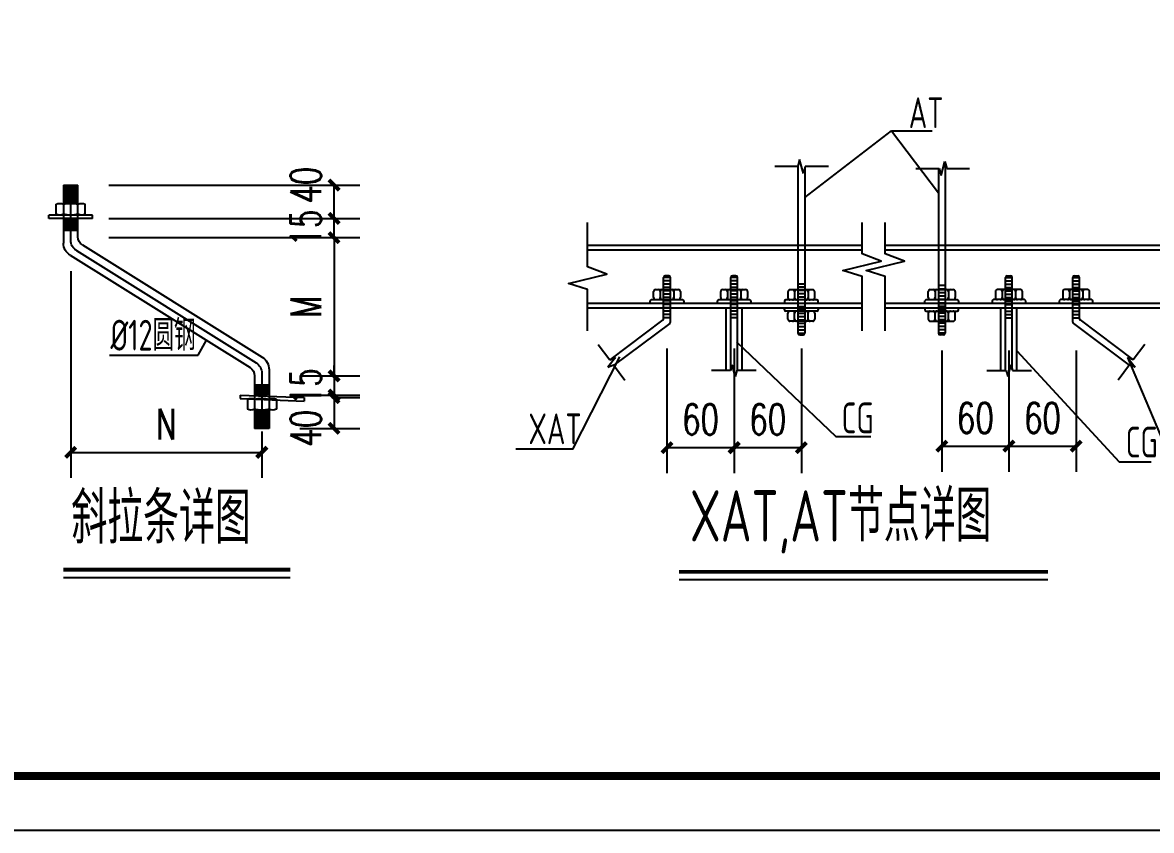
# Model space of a CAD drawing. Extents: x 177291 to 1288761, y 177638 to 322898.
# Drawn here: x 958232 to 980256, y 177960 to 193710 of the extents above; entities that cross this region are included whole.
import ezdxf
from ezdxf.enums import TextEntityAlignment as Align

# ---------------------------------------------------------------- set-up
doc = ezdxf.new("R2010")
doc.units = 0
doc.header["$LTSCALE"] = 1000
for name, color, linetype in [('AXIS', 3, 'Continuous'), ('DOTE', 1, 'Continuous'), ('LT', 27, 'Continuous'), ('NUM', 7, 'Continuous'), ('PUB_DIM', 3, 'Continuous'), ('PUB_TITLE', 4, 'Continuous'), ('PZ', 202, 'Continuous'), ('TEXT', 7, 'Continuous'), ('引出线', 3, 'Continuous')]:
    doc.layers.add(name, color=color, linetype=linetype)
doc.styles.add('_TCH_DIM_T3', font='SIMPLEX', dxfattribs={"width": 0.705882, "bigfont": 'GBCBIG'})
doc.styles.add('TSSD_Label', font='tssdeng.shx', dxfattribs={"width": 0.7, "bigfont": 'hztxt.shx'})
doc.dimstyles.new('TCH-200-1', dxfattribs={"dimtxt": 595, "dimasz": 200, "dimexe": 500, "dimexo": 600, "dimgap": 252.5, "dimtad": 1, "dimdec": 0, "dimzin": 0, "dimdsep": 46, "dimtxsty": '_TCH_DIM_T3', "dimblk": 'ARCHTICK', "dimcen": 0.09, "dimclrd": 3, "dimclre": 3, "dimclrt": 7, "dimazin": 2, "dimtfac": 1, "dimtdec": 0, "dimtix": 1, "dimtmove": 2, "dimatfit": 3, "dimfxl": 1, "dimtolj": 1, "dimtzin": 0, "dimarcsym": 0})

# ---------------------------------------------------------------- blocks, each defined once
blk = doc.blocks.new('_ArchTick')
at = {"color": 0, "linetype": 'ByBlock', "const_width": 0.4}
blk.add_lwpolyline([(-0.5, -0.5), (0.5, 0.5)], dxfattribs=at)
blk = doc.blocks.new('*D90')
at = {"layer": 'AXIS', "color": 3, "lineweight": -2, "transparency": 16777216}
for p, q in [((976166, 187315), (976166, 184952)), ((977476, 187315), (977476, 184952)), ((976166, 185452), (977476, 185452))]:
    blk.add_line(p, q, dxfattribs=at)
at = {"layer": 'Defpoints', "color": 0, "transparency": 16777216}
for p in [(976166, 187915), (977476, 187915), (977476, 185452)]:
    blk.add_point(p, dxfattribs=at)
at = {"layer": 'AXIS', "color": 3, "lineweight": -2, "transparency": 16777216, "xscale": 200, "yscale": 200, "zscale": 200, "rotation": 180}
blk.add_blockref('_ArchTick', (976166, 185452), dxfattribs=at)
at = {"layer": 'AXIS', "color": 3, "lineweight": -2, "transparency": 16777216, "xscale": 200, "yscale": 200, "zscale": 200}
blk.add_blockref('_ArchTick', (977476, 185452), dxfattribs=at)
at = {"layer": 'AXIS', "color": 7, "transparency": 16777216, "insert": (976821, 186002), "char_height": 595, "attachment_point": 5, "style": '_TCH_DIM_T3'}
blk.add_mtext('\\A1;60', dxfattribs=at)
blk = doc.blocks.new('*D91')
at = {"layer": 'AXIS', "color": 3, "lineweight": -2, "transparency": 16777216}
for p, q in [((977476, 187315), (977476, 184952)), ((978787, 187315), (978787, 184952)), ((977476, 185452), (978787, 185452))]:
    blk.add_line(p, q, dxfattribs=at)
at = {"layer": 'Defpoints', "color": 0, "transparency": 16777216}
for p in [(977476, 187915), (978787, 187915), (978787, 185452)]:
    blk.add_point(p, dxfattribs=at)
at = {"layer": 'AXIS', "color": 3, "lineweight": -2, "transparency": 16777216, "xscale": 200, "yscale": 200, "zscale": 200, "rotation": 180}
blk.add_blockref('_ArchTick', (977476, 185452), dxfattribs=at)
at = {"layer": 'AXIS', "color": 3, "lineweight": -2, "transparency": 16777216, "xscale": 200, "yscale": 200, "zscale": 200}
blk.add_blockref('_ArchTick', (978787, 185452), dxfattribs=at)
at = {"layer": 'AXIS', "color": 7, "transparency": 16777216, "insert": (978131, 186002), "char_height": 595, "attachment_point": 5, "style": '_TCH_DIM_T3'}
blk.add_mtext('\\A1;60', dxfattribs=at)
blk = doc.blocks.new('*D92')
at = {"layer": 'AXIS', "color": 3, "lineweight": -2, "transparency": 16777216}
for p, q in [((972116, 187354), (972116, 184923)), ((973426, 187354), (973426, 184923)), ((972116, 185423), (973426, 185423))]:
    blk.add_line(p, q, dxfattribs=at)
at = {"layer": 'Defpoints', "color": 0, "transparency": 16777216}
for p in [(972116, 187954), (973426, 187954), (973426, 185423)]:
    blk.add_point(p, dxfattribs=at)
at = {"layer": 'AXIS', "color": 3, "lineweight": -2, "transparency": 16777216, "xscale": 200, "yscale": 200, "zscale": 200, "rotation": 180}
blk.add_blockref('_ArchTick', (972116, 185423), dxfattribs=at)
at = {"layer": 'AXIS', "color": 3, "lineweight": -2, "transparency": 16777216, "xscale": 200, "yscale": 200, "zscale": 200}
blk.add_blockref('_ArchTick', (973426, 185423), dxfattribs=at)
at = {"layer": 'AXIS', "color": 7, "transparency": 16777216, "insert": (972771, 185973), "char_height": 595, "attachment_point": 5, "style": '_TCH_DIM_T3'}
blk.add_mtext('\\A1;60', dxfattribs=at)
blk = doc.blocks.new('*D93')
at = {"layer": 'AXIS', "color": 3, "lineweight": -2, "transparency": 16777216}
for p, q in [((970805, 187354), (970805, 184923)), ((972116, 187354), (972116, 184923)), ((970805, 185423), (972116, 185423))]:
    blk.add_line(p, q, dxfattribs=at)
at = {"layer": 'Defpoints', "color": 0, "transparency": 16777216}
for p in [(970805, 187954), (972116, 187954), (972116, 185423)]:
    blk.add_point(p, dxfattribs=at)
at = {"layer": 'AXIS', "color": 3, "lineweight": -2, "transparency": 16777216, "xscale": 200, "yscale": 200, "zscale": 200, "rotation": 180}
blk.add_blockref('_ArchTick', (970805, 185423), dxfattribs=at)
at = {"layer": 'AXIS', "color": 3, "lineweight": -2, "transparency": 16777216, "xscale": 200, "yscale": 200, "zscale": 200}
blk.add_blockref('_ArchTick', (972116, 185423), dxfattribs=at)
at = {"layer": 'AXIS', "color": 7, "transparency": 16777216, "insert": (971460, 185973), "char_height": 595, "attachment_point": 5, "style": '_TCH_DIM_T3'}
blk.add_mtext('\\A1;60', dxfattribs=at)
blk = doc.blocks.new('*D100')
at = {"layer": 'AXIS', "color": 3, "lineweight": -2, "transparency": 16777216}
for p, q in [((964309, 186822), (964309, 187022)), ((963642, 186822), (964809, 186822)), ((964309, 186822), (964309, 186398)), ((964265, 186398), (964809, 186398)), ((964309, 186398), (964309, 186198))]:
    blk.add_line(p, q, dxfattribs=at)
at = {"layer": 'Defpoints', "color": 0, "transparency": 16777216}
for p in [(963042, 186822), (963665, 186398), (964309, 186398)]:
    blk.add_point(p, dxfattribs=at)
at = {"layer": 'AXIS', "color": 3, "lineweight": -2, "transparency": 16777216, "xscale": 200, "yscale": 200, "zscale": 200}
for p, rotation in [((964309, 186822), 270), ((964309, 186398), 90)]:
    blk.add_blockref('_ArchTick', p, dxfattribs=dict(at, rotation=rotation))
at = {"layer": 'AXIS', "color": 7, "transparency": 16777216, "insert": (963759, 186610), "char_height": 595, "attachment_point": 5, "rotation": 90, "style": '_TCH_DIM_T3'}
blk.add_mtext('\\A1;15', dxfattribs=at)
blk = doc.blocks.new('*D101')
at = {"layer": 'AXIS', "color": 3, "lineweight": -2, "transparency": 16777216}
for p, q in [((963642, 186448), (964809, 186448)), ((964309, 186448), (964309, 185799)), ((963642, 185799), (964809, 185799))]:
    blk.add_line(p, q, dxfattribs=at)
at = {"layer": 'Defpoints', "color": 0, "transparency": 16777216}
for p in [(963042, 186448), (963042, 185799), (964309, 185799)]:
    blk.add_point(p, dxfattribs=at)
at = {"layer": 'AXIS', "color": 3, "lineweight": -2, "transparency": 16777216, "xscale": 200, "yscale": 200, "zscale": 200}
for p, rotation in [((964309, 186448), 90), ((964309, 185799), 270)]:
    blk.add_blockref('_ArchTick', p, dxfattribs=dict(at, rotation=rotation))
at = {"layer": 'AXIS', "color": 7, "transparency": 16777216, "insert": (963759, 185799), "char_height": 595, "attachment_point": 5, "rotation": 90, "style": '_TCH_DIM_T3'}
blk.add_mtext('\\A1;40', dxfattribs=at)
blk = doc.blocks.new('*D102')
at = {"layer": 'AXIS', "color": 3, "lineweight": -2, "transparency": 16777216}
for p, q in [((959171, 188865), (959171, 184831)), ((962900, 185737), (962900, 184831)), ((959171, 185331), (962900, 185331))]:
    blk.add_line(p, q, dxfattribs=at)
at = {"layer": 'Defpoints', "color": 0, "transparency": 16777216}
for p in [(959171, 189465), (962900, 186337), (962900, 185331)]:
    blk.add_point(p, dxfattribs=at)
at = {"layer": 'AXIS', "color": 3, "lineweight": -2, "transparency": 16777216, "xscale": 200, "yscale": 200, "zscale": 200, "rotation": 180}
blk.add_blockref('_ArchTick', (959171, 185331), dxfattribs=at)
at = {"layer": 'AXIS', "color": 3, "lineweight": -2, "transparency": 16777216, "xscale": 200, "yscale": 200, "zscale": 200}
blk.add_blockref('_ArchTick', (962900, 185331), dxfattribs=at)
at = {"layer": 'AXIS', "color": 7, "transparency": 16777216, "insert": (961036, 185881), "char_height": 595, "attachment_point": 5, "style": '_TCH_DIM_T3'}
blk.add_mtext('\\A1;N', dxfattribs=at)
blk = doc.blocks.new('*D103')
at = {"layer": 'AXIS', "color": 3, "lineweight": -2, "transparency": 16777216}
for p, q in [((959913, 189517), (964809, 189517)), ((964309, 189517), (964309, 186822)), ((963642, 186822), (964809, 186822))]:
    blk.add_line(p, q, dxfattribs=at)
at = {"layer": 'Defpoints', "color": 0, "transparency": 16777216}
for p in [(959313, 189517), (963042, 186822), (964309, 186822)]:
    blk.add_point(p, dxfattribs=at)
at = {"layer": 'AXIS', "color": 3, "lineweight": -2, "transparency": 16777216, "xscale": 200, "yscale": 200, "zscale": 200}
for p, rotation in [((964309, 189517), 90), ((964309, 186822), 270)]:
    blk.add_blockref('_ArchTick', p, dxfattribs=dict(at, rotation=rotation))
at = {"layer": 'AXIS', "color": 7, "transparency": 16777216, "insert": (963759, 188170), "char_height": 595, "attachment_point": 5, "rotation": 90, "style": '_TCH_DIM_T3'}
blk.add_mtext('\\A1;M', dxfattribs=at)
blk = doc.blocks.new('*D104')
at = {"layer": 'AXIS', "color": 3, "lineweight": -2, "transparency": 16777216}
for p, q in [((964309, 189891), (964309, 190091)), ((960129, 189891), (964809, 189891)), ((964309, 189517), (964309, 189891)), ((959913, 189517), (964809, 189517)), ((964309, 189517), (964309, 189317))]:
    blk.add_line(p, q, dxfattribs=at)
at = {"layer": 'Defpoints', "color": 0, "transparency": 16777216}
for p in [(959529, 189891), (964309, 189891), (959313, 189517)]:
    blk.add_point(p, dxfattribs=at)
at = {"layer": 'AXIS', "color": 3, "lineweight": -2, "transparency": 16777216, "xscale": 200, "yscale": 200, "zscale": 200}
for p, rotation in [((964309, 189891), 270), ((964309, 189517), 90)]:
    blk.add_blockref('_ArchTick', p, dxfattribs=dict(at, rotation=rotation))
at = {"layer": 'AXIS', "color": 7, "transparency": 16777216, "insert": (963759, 189704), "char_height": 595, "attachment_point": 5, "rotation": 90, "style": '_TCH_DIM_T3'}
blk.add_mtext('\\A1;15', dxfattribs=at)
blk = doc.blocks.new('*D105')
at = {"layer": 'AXIS', "color": 3, "lineweight": -2, "transparency": 16777216}
for p, q in [((959913, 190541), (964809, 190541)), ((964309, 189891), (964309, 190541)), ((959913, 189891), (964809, 189891))]:
    blk.add_line(p, q, dxfattribs=at)
at = {"layer": 'Defpoints', "color": 0, "transparency": 16777216}
for p in [(959313, 190541), (964309, 190541), (959313, 189891)]:
    blk.add_point(p, dxfattribs=at)
at = {"layer": 'AXIS', "color": 3, "lineweight": -2, "transparency": 16777216, "xscale": 200, "yscale": 200, "zscale": 200}
for p, rotation in [((964309, 190541), 90), ((964309, 189891), 270)]:
    blk.add_blockref('_ArchTick', p, dxfattribs=dict(at, rotation=rotation))
at = {"layer": 'AXIS', "color": 7, "transparency": 16777216, "insert": (963759, 190541), "char_height": 595, "attachment_point": 5, "rotation": 90, "style": '_TCH_DIM_T3'}
blk.add_mtext('\\A1;40', dxfattribs=at)

msp = doc.modelspace()

# ---------------------------------------------------------------- hatches: boundary and pattern name
at = {"layer": 'AXIS', "linetype": 'ByBlock'}
h = msp.add_hatch(dxfattribs=at)
h.set_pattern_fill('ANSI31', color=3, scale=5.24401, angle=135, style=0)
h.set_pattern_definition([(360, (-258763.396, 3027716.233), (3e-15, -29.9695162), [])])
edge = h.paths.add_edge_path()
edge.add_line((959171.32, 190540.58), (959171.32, 190185.41))
edge.add_ellipse((959171.32, 189554.43), major_axis=(-446.17, 446.17), ratio=1, start_angle=-45, end_angle=-32.032716)
edge.add_line((959029.74, 190169.32), (959029.74, 190540.58))
edge.add_line((959029.74, 190540.58), (959171.32, 190540.58))
edge = h.paths.add_edge_path()
edge.add_line((959312.91, 190540.58), (959312.91, 190169.32))
edge.add_ellipse((959171.32, 189554.43), major_axis=(-446.17, 446.17), ratio=1, start_angle=-57.967284, end_angle=-45)
edge.add_line((959171.32, 190185.41), (959171.32, 190540.58))
edge.add_line((959171.32, 190540.58), (959312.91, 190540.58))
h.paths.add_polyline_path([(959171.32, 189890.99), (959171.32, 189662.99), (959029.74, 189662.99), (959029.74, 189890.99)])
h.paths.add_polyline_path([(959312.91, 189890.99), (959312.91, 189662.99), (959171.32, 189662.99), (959171.32, 189890.99)])
h = msp.add_hatch(dxfattribs=at)
h.set_pattern_fill('ANSI31', color=3, scale=5.24401, angle=135, style=0)
h.set_pattern_definition([(180, (2180835.16, -2651377.022), (-3e-15, 29.9695162), [])])
edge = h.paths.add_edge_path()
edge.add_line((962900.44, 185798.63), (962900.44, 186153.8))
edge.add_ellipse((962900.44, 186784.78), major_axis=(-446.17, 446.17), ratio=1, start_angle=135, end_angle=147.967284)
edge.add_line((963042.03, 186169.89), (963042.03, 185798.63))
edge.add_line((963042.03, 185798.63), (962900.44, 185798.63))
edge = h.paths.add_edge_path()
edge.add_line((962758.85, 185798.63), (962758.85, 186169.89))
edge.add_ellipse((962900.44, 186784.78), major_axis=(446.17, 446.17), ratio=1, start_angle=212.032716, end_angle=225)
edge.add_line((962900.44, 186153.8), (962900.44, 185798.63))
edge.add_line((962900.44, 185798.63), (962758.85, 185798.63))
h.paths.add_polyline_path([(962900.44, 186448.22), (962900.44, 186676.22), (963042.03, 186676.22), (963042.03, 186448.22)])
h.paths.add_polyline_path([(962758.85, 186448.22), (962758.85, 186676.22), (962900.44, 186676.22), (962900.44, 186448.22)])
at = {"layer": 'PZ'}
h = msp.add_hatch(color=256, dxfattribs=at)
edge = h.paths.add_edge_path()
edge.add_line((959029.74, 190169.32), (959029.74, 190185.41))
edge.add_line((959029.74, 190185.41), (959171.32, 190185.41))
edge.add_ellipse((959171.32, 189554.43), major_axis=(446.17, 446.17), ratio=1, start_angle=45, end_angle=57.967284)
edge = h.paths.add_edge_path()
edge.add_ellipse((958958.94, 190021.63), major_axis=(-115.81, 115.81), ratio=1, start_angle=-70.610722, end_angle=-45)
edge.add_line((958958.94, 190185.41), (959029.74, 190185.41))
edge.add_line((959029.74, 190185.41), (959029.74, 190169.32))
h = msp.add_hatch(color=256, dxfattribs=at)
edge = h.paths.add_edge_path()
edge.add_line((959312.91, 190169.32), (959312.91, 190185.41))
edge.add_line((959312.91, 190185.41), (959171.32, 190185.41))
edge.add_ellipse((959171.32, 189554.43), major_axis=(-446.17, 446.17), ratio=1, start_angle=302.032716, end_angle=315, ccw=False)
edge = h.paths.add_edge_path()
edge.add_ellipse((959383.71, 190021.63), major_axis=(115.81, 115.81), ratio=1, start_angle=405, end_angle=430.610722, ccw=False)
edge.add_line((959383.71, 190185.41), (959312.91, 190185.41))
edge.add_line((959312.91, 190185.41), (959312.91, 190169.32))
h = msp.add_hatch(color=256, dxfattribs=at)
edge = h.paths.add_edge_path()
edge.add_line((959029.74, 189973.16), (959029.74, 189957.07))
edge.add_line((959029.74, 189957.07), (959171.32, 189957.07))
edge.add_ellipse((959171.32, 190588.05), major_axis=(446.17, 446.17), ratio=1, start_angle=212.032716, end_angle=225, ccw=False)
edge = h.paths.add_edge_path()
edge.add_ellipse((958958.94, 190120.85), major_axis=(-115.81, 115.81), ratio=1, start_angle=135, end_angle=160.610722, ccw=False)
edge.add_line((958958.94, 189957.07), (959029.74, 189957.07))
edge.add_line((959029.74, 189957.07), (959029.74, 189973.16))
h = msp.add_hatch(color=256, dxfattribs=at)
edge = h.paths.add_edge_path()
edge.add_line((959312.91, 189973.16), (959312.91, 189957.07))
edge.add_line((959312.91, 189957.07), (959171.32, 189957.07))
edge.add_ellipse((959171.32, 190588.05), major_axis=(-446.17, 446.17), ratio=1, start_angle=135, end_angle=147.967284)
edge = h.paths.add_edge_path()
edge.add_ellipse((959383.71, 190120.85), major_axis=(115.81, 115.81), ratio=1, start_angle=199.389278, end_angle=225)
edge.add_line((959383.71, 189957.07), (959312.91, 189957.07))
edge.add_line((959312.91, 189957.07), (959312.91, 189973.16))
h = msp.add_hatch(color=256, dxfattribs=at)
edge = h.paths.add_edge_path()
edge.add_line((962758.85, 186366.05), (962758.85, 186382.14))
edge.add_line((962758.85, 186382.14), (962900.44, 186382.14))
edge.add_ellipse((962900.44, 185751.17), major_axis=(446.17, 446.17), ratio=1, start_angle=45, end_angle=57.967284)
edge = h.paths.add_edge_path()
edge.add_ellipse((962688.06, 186218.37), major_axis=(-115.81, 115.81), ratio=1, start_angle=-70.610722, end_angle=-45)
edge.add_line((962688.06, 186382.14), (962758.85, 186382.14))
edge.add_line((962758.85, 186382.14), (962758.85, 186366.05))
h = msp.add_hatch(color=256, dxfattribs=at)
edge = h.paths.add_edge_path()
edge.add_line((963042.03, 186366.05), (963042.03, 186382.14))
edge.add_line((963042.03, 186382.14), (962900.44, 186382.14))
edge.add_ellipse((962900.44, 185751.17), major_axis=(-446.17, 446.17), ratio=1, start_angle=302.032716, end_angle=315, ccw=False)
edge = h.paths.add_edge_path()
edge.add_ellipse((963112.82, 186218.37), major_axis=(115.81, 115.81), ratio=1, start_angle=405, end_angle=430.610722, ccw=False)
edge.add_line((963112.82, 186382.14), (963042.03, 186382.14))
edge.add_line((963042.03, 186382.14), (963042.03, 186366.05))
h = msp.add_hatch(color=256, dxfattribs=at)
edge = h.paths.add_edge_path()
edge.add_line((962758.85, 186169.89), (962758.85, 186153.8))
edge.add_line((962758.85, 186153.8), (962900.44, 186153.8))
edge.add_ellipse((962900.44, 186784.78), major_axis=(446.17, 446.17), ratio=1, start_angle=212.032716, end_angle=225, ccw=False)
edge = h.paths.add_edge_path()
edge.add_ellipse((962688.06, 186317.58), major_axis=(-115.81, 115.81), ratio=1, start_angle=135, end_angle=160.610722, ccw=False)
edge.add_line((962688.06, 186153.8), (962758.85, 186153.8))
edge.add_line((962758.85, 186153.8), (962758.85, 186169.89))
h = msp.add_hatch(color=256, dxfattribs=at)
edge = h.paths.add_edge_path()
edge.add_line((963042.03, 186169.89), (963042.03, 186153.8))
edge.add_line((963042.03, 186153.8), (962900.44, 186153.8))
edge.add_ellipse((962900.44, 186784.78), major_axis=(-446.17, 446.17), ratio=1, start_angle=135, end_angle=147.967284)
edge = h.paths.add_edge_path()
edge.add_ellipse((963112.82, 186317.58), major_axis=(115.81, 115.81), ratio=1, start_angle=199.389278, end_angle=225)
edge.add_line((963112.82, 186153.8), (963042.03, 186153.8))
edge.add_line((963042.03, 186153.8), (963042.03, 186169.89))

# ---------------------------------------------------------------- linework, layer by layer
at = {"layer": 'AXIS'}
for p, q in [((973491.79, 190298.67), (975183.89, 191601.39)), ((975183.89, 191601.39), (975975.89, 191601.39)), ((975183.89, 191601.39), (976099.98, 190393.51)), ((972160.94, 187482.97), (974098.55, 185638.92)), ((974098.55, 185638.92), (974780.53, 185638.92))]:
    msp.add_line(p, q, dxfattribs=at)
at = {"layer": 'AXIS', "color": 3, "linetype": 'ByBlock'}
for p, q in [((973391.5, 191041.79), (973354.64, 190904.18)), ((973465.22, 190766.56), (973391.5, 191041.79)), ((976151.68, 190728.19), (976225.41, 191003.43)), ((976225.41, 191003.43), (976262.27, 190865.81)), ((976231.04, 190982.4), (976231.04, 187652.85)), ((973354.64, 190904.18), (972911.8, 190904.18)), ((973360.73, 190926.91), (973360.73, 187652.85)), ((973502.08, 190904.18), (973465.22, 190766.56)), ((973491.79, 190865.75), (973491.79, 187652.85)), ((973955.14, 190904.18), (973502.08, 190904.18)), ((975661.76, 190865.81), (976114.82, 190865.81)), ((976099.98, 190865.81), (976099.98, 187652.85)), ((976114.82, 190865.81), (976151.68, 190728.19)), ((976262.27, 190865.81), (976705.1, 190865.81)), ((959029.74, 190540.58), (959029.74, 189412.5)), ((959029.74, 190540.58), (959312.91, 190540.58)), ((959312.91, 189517.18), (959312.91, 190540.58)), ((959401.7, 189375.59), (962908.84, 187185.44)), ((959162.92, 189172.31), (962670.06, 186982.16)), ((970837.73, 188773.45), (970772.2, 188773.45)), ((972148.38, 188773.45), (972082.85, 188773.45)), ((977443.39, 188773.45), (977508.92, 188773.45)), ((978754.04, 188773.45), (978819.57, 188773.45)), ((970870.5, 188740.69), (970739.43, 188740.69)), ((970739.43, 187937.91), (970739.43, 188740.69)), ((970870.5, 188675.15), (970739.43, 188675.15)), ((970870.5, 188609.62), (970739.43, 188609.62)), ((970870.5, 188544.09), (970739.43, 188544.09)), ((970870.5, 187872.38), (970870.5, 188740.69)), ((972050.08, 186946.56), (972050.08, 188740.69)), ((972181.14, 188740.69), (972050.08, 188740.69)), ((972181.14, 188675.15), (972050.08, 188675.15)), ((972181.14, 188609.62), (972050.08, 188609.62)), ((972181.14, 188544.09), (972050.08, 188544.09)), ((972181.14, 186925.44), (972181.14, 188740.69)), ((973360.73, 188614.55), (973491.79, 188614.55)), ((973360.73, 188556.86), (973491.79, 188556.86)), ((976231.04, 188584.86), (976099.98, 188584.86)), ((977410.62, 188740.69), (977541.69, 188740.69)), ((977410.62, 186925.44), (977410.62, 188740.69)), ((977410.62, 188675.15), (977541.69, 188675.15)), ((977410.62, 188609.62), (977541.69, 188609.62)), ((977410.62, 188544.09), (977541.69, 188544.09)), ((977541.69, 186946.56), (977541.69, 188740.69)), ((978721.27, 188740.69), (978852.33, 188740.69)), ((978721.27, 187872.38), (978721.27, 188740.69)), ((978721.27, 188675.15), (978852.33, 188675.15)), ((978721.27, 188609.62), (978852.33, 188609.62)), ((978721.27, 188544.09), (978852.33, 188544.09)), ((978852.33, 187937.91), (978852.33, 188740.69)), ((970870.5, 188478.56), (970739.43, 188478.56)), ((970870.5, 188413.02), (970739.43, 188413.02)), ((970870.5, 188413.02), (970739.43, 188413.02)), ((970870.5, 188347.49), (970739.43, 188347.49)), ((972181.14, 188478.56), (972050.08, 188478.56)), ((972181.14, 188413.02), (972050.08, 188413.02)), ((972181.14, 188413.02), (972050.08, 188413.02)), ((972181.14, 188347.49), (972050.08, 188347.49)), ((973360.73, 188491.33), (973491.79, 188491.33)), ((973360.73, 188425.79), (973491.79, 188425.79)), ((973360.73, 188361.38), (973491.79, 188361.38)), ((973557.32, 188461), (973557.32, 188343.05)), ((976231.04, 188511.49), (976099.98, 188511.49)), ((976231.04, 188439.24), (976099.98, 188439.24)), ((976231.04, 188373.7), (976099.98, 188373.7)), ((976231.04, 188308.17), (976099.98, 188308.17)), ((977410.62, 188478.56), (977541.69, 188478.56)), ((977410.62, 188413.02), (977541.69, 188413.02)), ((977410.62, 188413.02), (977541.69, 188413.02)), ((977410.62, 188347.49), (977541.69, 188347.49)), ((978721.27, 188478.56), (978852.33, 188478.56)), ((978721.27, 188413.02), (978852.33, 188413.02)), ((978721.27, 188413.02), (978852.33, 188413.02)), ((978721.27, 188347.49), (978852.33, 188347.49)), ((970870.5, 188281.96), (970739.43, 188281.96)), ((970870.5, 188216.43), (970739.43, 188216.43)), ((970870.5, 188150.89), (970739.43, 188150.89)), ((972181.14, 188281.96), (972050.08, 188281.96)), ((972181.14, 188216.43), (972050.08, 188216.43)), ((972181.14, 188150.89), (972050.08, 188150.89)), ((973360.73, 188242.64), (973491.79, 188242.64)), ((973360.73, 188177.11), (973491.79, 188177.11)), ((973360.73, 188111.57), (973491.79, 188111.57)), ((976231.04, 188242.64), (976099.98, 188242.64)), ((976231.04, 188225.42), (976099.98, 188225.42)), ((976231.04, 188177.11), (976099.98, 188177.11)), ((976231.04, 188111.57), (976099.98, 188111.57)), ((977410.62, 188281.96), (977541.69, 188281.96)), ((977410.62, 188216.43), (977541.69, 188216.43)), ((977410.62, 188150.89), (977541.69, 188150.89)), ((978721.27, 188281.96), (978852.33, 188281.96)), ((978721.27, 188216.43), (978852.33, 188216.43)), ((978721.27, 188150.89), (978852.33, 188150.89)), ((970726.33, 187911.7), (969691.52, 187135.59)), ((970870.5, 188085.36), (970739.43, 188085.36)), ((970870.5, 188019.83), (970739.43, 188019.83)), ((970870.5, 187954.3), (970739.43, 187954.3)), ((972181.14, 188085.36), (972050.08, 188085.36)), ((972181.14, 188019.83), (972050.08, 188019.83)), ((972181.14, 187954.3), (972050.08, 187954.3)), ((973360.73, 188046.04), (973491.79, 188046.04)), ((973360.73, 187980.51), (973491.79, 187980.51)), ((973360.73, 187980.51), (973491.79, 187980.51)), ((973360.73, 187914.98), (973491.79, 187914.98)), ((973557.32, 187928.08), (973557.32, 188046.04)), ((976231.04, 188046.04), (976099.98, 188046.04)), ((976231.04, 187980.51), (976099.98, 187980.51)), ((976231.04, 187980.51), (976099.98, 187980.51)), ((976231.04, 187914.98), (976099.98, 187914.98)), ((977410.62, 188085.36), (977541.69, 188085.36)), ((977410.62, 188019.83), (977541.69, 188019.83)), ((977410.62, 187954.3), (977541.69, 187954.3)), ((978721.27, 188085.36), (978852.33, 188085.36)), ((978721.27, 188019.83), (978852.33, 188019.83)), ((978721.27, 187954.3), (978852.33, 187954.3)), ((978865.44, 187911.7), (979900.25, 187135.59)), ((970857.39, 187846.17), (969768.72, 187029.66)), ((973360.73, 187849.45), (973491.79, 187849.45)), ((973360.73, 187783.91), (973491.79, 187783.91)), ((973360.73, 187718.38), (973491.79, 187718.38)), ((973360.73, 187652.85), (973491.79, 187652.85)), ((976231.04, 187849.45), (976099.98, 187849.45)), ((976231.04, 187783.91), (976099.98, 187783.91)), ((976231.04, 187718.38), (976099.98, 187718.38)), ((976231.04, 187652.85), (976099.98, 187652.85)), ((978734.38, 187846.17), (979823.05, 187029.66)), ((973393.49, 187620.08), (973459.02, 187620.08)), ((976198.28, 187620.08), (976132.74, 187620.08)), ((980128.51, 187436.94), (979901.98, 187134.9)), ((962758.85, 186822.03), (962758.85, 185798.63)), ((963042.03, 186945.25), (963042.03, 185798.63)), ((963042.03, 185798.63), (962758.85, 185798.63))]:
    msp.add_line(p, q, dxfattribs=at)
at = {"layer": 'AXIS', "color": 6, "linetype": 'ByBlock'}
for p, q in [((971958.33, 186925.44), (971958.33, 188150.89)), ((972272.89, 186925.44), (972272.89, 188150.89)), ((977318.88, 186925.44), (977318.88, 188150.89)), ((977633.43, 186925.44), (977633.43, 188150.89)), ((972075.14, 187040.12), (972044.42, 186925.44)), ((972136.58, 186810.76), (972075.14, 187040.12)), ((977455.19, 186810.76), (977516.63, 187040.12)), ((977516.63, 187040.12), (977547.34, 186925.44)), ((972044.42, 186925.44), (971675.4, 186925.44)), ((972167.3, 186925.44), (972136.58, 186810.76)), ((972544.85, 186925.44), (972167.3, 186925.44)), ((977046.92, 186925.44), (977424.47, 186925.44)), ((977424.47, 186925.44), (977455.19, 186810.76)), ((977547.34, 186925.44), (977916.37, 186925.44))]:
    msp.add_line(p, q, dxfattribs=at)
at = {"layer": 'AXIS'}
for points in [[(977633.43, 187310.65), (979627.73, 185144.52), (980250.23, 185144.52)], [(969876.3, 187191.61), (968958.82, 185390.08), (967855.94, 185390.08)], [(979791.8, 187179.13), (980503.64, 185487.43), (981433.91, 185487.43)]]:
    msp.add_lwpolyline(points, dxfattribs=at)
at = {"layer": 'AXIS', "color": 3, "linetype": 'ByBlock'}
for centre, radius, start, end in [((970772.2, 188740.69), 32.77, 90, 180), ((970837.73, 188740.69), 32.77, 0, 90), ((972082.85, 188740.69), 32.77, 90, 180), ((972148.38, 188740.69), 32.77, 0, 90), ((977443.39, 188740.69), 32.77, 90, 180), ((977508.92, 188740.69), 32.77, 0, 90), ((978754.04, 188740.69), 32.77, 90, 180), ((978819.57, 188740.69), 32.77, 0, 90), ((973518, 188461), 39.32, 0, 90), ((973518, 188343.05), 39.32, 270, 0), ((970706.67, 187937.91), 32.77, 306.869898, 0), ((970837.73, 187872.38), 32.77, 306.869898, 0), ((973518, 188046.04), 39.32, 0, 90), ((973518, 187928.08), 39.32, 270, 0), ((978754.04, 187872.38), 32.77, 180, 233.130102), ((978885.1, 187937.91), 32.77, 180, 233.130102), ((973393.49, 187652.85), 32.77, 180, 270), ((973459.02, 187652.85), 32.77, 270, 0), ((976132.74, 187652.85), 32.77, 180, 270), ((976198.28, 187652.85), 32.77, 270, 0)]:
    msp.add_arc(centre, radius, start, end, dxfattribs=at)
at = {"layer": 'AXIS', "color": 3, "linetype": 'ByBlock', "extrusion": (0, 0, -1)}
for centre, major_axis, start_param, end_param in [((959312.91, 189412.5), (-200.24, 200.24), 4.48521811, 5.49778714), ((959501.7, 189535.71), (-133.49, 133.49), 4.48521811, 5.49778714), ((962758.85, 186945.25), (-200.24, 200.24), 1.34362546, 2.35619449), ((962570.07, 186822.03), (-133.49, 133.49), 1.34362546, 2.35619449)]:
    msp.add_ellipse(centre, major_axis=major_axis, ratio=1, start_param=start_param, end_param=end_param, dxfattribs=at)
at = {"layer": 'DOTE'}
for p, q in [((959171.32, 189464.84), (959171.32, 190540.58)), ((959282.31, 189264.68), (962789.45, 187074.53)), ((962900.44, 186874.37), (962900.44, 185798.63))]:
    msp.add_line(p, q, dxfattribs=at)
at = {"layer": 'DOTE', "extrusion": (0, 0, -1)}
for centre, start_param, end_param in [((959407.3, 189464.84), 4.48521811, 5.49778714), ((962664.46, 186874.37), 1.34362546, 2.35619449)]:
    msp.add_ellipse(centre, major_axis=(-166.86, 166.86), ratio=1, start_param=start_param, end_param=end_param, dxfattribs=at)
at = {"layer": 'LT', "linetype": 'ByBlock'}
for p, q in [((974611.08, 189363.4), (969255.78, 189363.4)), ((974611.08, 189271.65), (969255.78, 189271.65)), ((980637.43, 189363.4), (975064.57, 189363.4)), ((980637.43, 189271.65), (975064.57, 189271.65)), ((969255.78, 188242.64), (974611.08, 188242.64)), ((969255.78, 188150.89), (974611.08, 188150.89)), ((975064.57, 188242.64), (980637.43, 188242.64)), ((975064.57, 188150.89), (980637.43, 188150.89))]:
    msp.add_line(p, q, dxfattribs=at)
for points in [[(969255.78, 187700.89), (969255.78, 188150.89), (969255.78, 188504.67), (968880.78, 188624.67), (969629.84, 188802.15), (969255.78, 188948.67), (969255.78, 189363.4), (969255.78, 189813.4)], [(974611.08, 187700.89), (974611.08, 188150.89), (974611.08, 188759.44), (974236.08, 188879.44), (974985.14, 189056.92), (974611.08, 189203.44), (974611.08, 189363.4), (974611.08, 189813.4)], [(974611.08, 187700.89), (974611.08, 188150.89), (974611.08, 188759.44), (974236.08, 188879.44), (974985.14, 189056.92), (974611.08, 189203.44), (974611.08, 189363.4), (974611.08, 189813.4)], [(975064.57, 187700.89), (975064.57, 188150.89), (975064.57, 188759.44), (974689.57, 188879.44), (975438.63, 189056.92), (975064.57, 189203.44), (975064.57, 189363.4), (975064.57, 189813.4)], [(975064.57, 187700.89), (975064.57, 188150.89), (975064.57, 188759.44), (974689.57, 188879.44), (975438.63, 189056.92), (975064.57, 189203.44), (975064.57, 189363.4), (975064.57, 189813.4)]]:
    msp.add_lwpolyline(points, dxfattribs=at)
at = {"layer": 'NUM', "const_width": 75}
for points in [[(959027.76, 183042.62), (963455.95, 183042.62)], [(971042.27, 183001.49), (978237.21, 183001.49)]]:
    msp.add_lwpolyline(points, dxfattribs=at)
at = {"layer": 'NUM'}
for points in [[(959027.76, 182892.62), (963455.95, 182892.62)], [(971042.27, 182851.49), (978237.21, 182851.49)]]:
    msp.add_lwpolyline(points, dxfattribs=at)
at = {"layer": 'PUB_DIM'}
for p, q in [((969463.26, 187436.94), (969689.79, 187134.9)), ((969799.96, 187179.13), (969653.34, 186992.37)), ((969653.34, 186992.37), (969763.51, 187036.6)), ((969689.79, 187134.9), (969799.96, 187179.13)), ((969763.51, 187036.6), (969984.93, 186741.38)), ((979828.26, 187036.6), (979606.84, 186741.38)), ((979901.98, 187134.9), (979791.8, 187179.13)), ((979791.8, 187179.13), (979938.43, 186992.37)), ((979938.43, 186992.37), (979828.26, 187036.6))]:
    msp.add_line(p, q, dxfattribs=at)
at = {"layer": 'PUB_TITLE'}
msp.add_lwpolyline([(902109.94, 240960.27), (991307.32, 240960.27), (991307.32, 177959.98), (902109.94, 177959.98)], close=True, dxfattribs=at)
at = {"layer": 'PUB_TITLE', "const_width": 159.09}
msp.add_lwpolyline([(904761.47, 179020.59), (904761.47, 239899.66), (990246.71, 239899.66), (990246.71, 179020.59)], close=True, dxfattribs=at)
at = {"layer": 'PZ'}
for p, q in [((958888.15, 189973.16), (958888.15, 190169.32)), ((959454.5, 189973.16), (959454.5, 190169.32)), ((958746.56, 189890.99), (958746.56, 189957.07)), ((959596.09, 189957.07), (958746.56, 189957.07)), ((959596.09, 189890.99), (958746.56, 189890.99)), ((959596.09, 189890.99), (959596.09, 189957.07)), ((970503.52, 188308.17), (971106.41, 188308.17)), ((970542.84, 188347.49), (970542.84, 188465.45)), ((970582.16, 188504.77), (971027.78, 188504.77)), ((970673.9, 188465.45), (970673.9, 188347.49)), ((970936.03, 188465.45), (970936.03, 188347.49)), ((971067.1, 188465.45), (971067.1, 188347.49)), ((971814.16, 188308.17), (972417.06, 188308.17)), ((971853.48, 188347.49), (971853.48, 188465.45)), ((971892.8, 188504.77), (972338.42, 188504.77)), ((971984.55, 188465.45), (971984.55, 188347.49)), ((972246.68, 188465.45), (972246.68, 188347.49)), ((972377.74, 188465.45), (972377.74, 188347.49)), ((973164.13, 188461), (973164.13, 188343.05)), ((973649.07, 188500.32), (973203.45, 188500.32)), ((973295.19, 188461), (973295.19, 188343.05)), ((973688.39, 188343.05), (973688.39, 188461)), ((975864.06, 188308.17), (976466.96, 188308.17)), ((975903.38, 188347.49), (975903.38, 188465.45)), ((975942.7, 188504.77), (976388.32, 188504.77)), ((976034.44, 188465.45), (976034.44, 188347.49)), ((976296.57, 188465.45), (976296.57, 188347.49)), ((976427.64, 188465.45), (976427.64, 188347.49)), ((977777.6, 188308.17), (977174.71, 188308.17)), ((977214.03, 188465.45), (977214.03, 188347.49)), ((977698.97, 188504.77), (977253.35, 188504.77)), ((977345.09, 188465.45), (977345.09, 188347.49)), ((977607.22, 188465.45), (977607.22, 188347.49)), ((977738.29, 188347.49), (977738.29, 188465.45)), ((979088.25, 188308.17), (978485.35, 188308.17)), ((978524.67, 188465.45), (978524.67, 188347.49)), ((979009.61, 188504.77), (978563.99, 188504.77)), ((978655.74, 188465.45), (978655.74, 188347.49)), ((978917.87, 188465.45), (978917.87, 188347.49)), ((979048.93, 188347.49), (979048.93, 188465.45)), ((970477.3, 188242.64), (970477.3, 188281.96)), ((971132.63, 188281.96), (971132.63, 188242.64)), ((971787.95, 188242.64), (971787.95, 188281.96)), ((972443.27, 188281.96), (972443.27, 188242.64)), ((973098.6, 188277.51), (973098.6, 188238.19)), ((973098.6, 188111.57), (973098.6, 188150.89)), ((973727.71, 188303.73), (973124.81, 188303.73)), ((973753.92, 188238.19), (973753.92, 188277.51)), ((973753.92, 188150.89), (973753.92, 188111.57)), ((975837.85, 188242.64), (975837.85, 188281.96)), ((975837.85, 188150.89), (975837.85, 188111.57)), ((976493.17, 188281.96), (976493.17, 188242.64)), ((976493.17, 188111.57), (976493.17, 188150.89)), ((977148.49, 188281.96), (977148.49, 188242.64)), ((977803.82, 188242.64), (977803.82, 188281.96)), ((978459.14, 188281.96), (978459.14, 188242.64)), ((979114.46, 188242.64), (979114.46, 188281.96)), ((973727.71, 188085.36), (973124.81, 188085.36)), ((973164.13, 187928.08), (973164.13, 188046.04)), ((973649.07, 187888.76), (973203.45, 187888.76)), ((973295.19, 187928.08), (973295.19, 188046.04)), ((973688.39, 188046.04), (973688.39, 187928.08)), ((975864.06, 188085.36), (976466.96, 188085.36)), ((975903.38, 188046.04), (975903.38, 187928.08)), ((975942.7, 187888.76), (976388.32, 187888.76)), ((976034.44, 187928.08), (976034.44, 188046.04)), ((976296.57, 187928.08), (976296.57, 188046.04)), ((976427.64, 187928.08), (976427.64, 188046.04)), ((962475.67, 186448.22), (962475.67, 186382.14)), ((962475.67, 186448.22), (963728.23, 186397.88)), ((962475.67, 186382.14), (963728.23, 186331.81)), ((962617.26, 186366.05), (962617.26, 186169.89)), ((963183.62, 186366.05), (963183.62, 186169.89)), ((963728.23, 186397.88), (963728.23, 186331.81))]:
    msp.add_line(p, q, dxfattribs=at)
for centre, radius, start, end in [((970503.52, 188281.96), 26.21, 90, 180), ((970582.16, 188465.45), 39.32, 90, 180), ((970582.16, 188347.49), 39.32, 180, 270), ((970634.58, 188465.45), 39.32, 0, 90), ((970634.58, 188347.49), 39.32, 270, 0), ((970713.22, 188465.45), 39.32, 90, 180), ((970713.22, 188347.49), 39.32, 180, 270), ((970896.71, 188465.45), 39.32, 0, 90), ((970896.71, 188347.49), 39.32, 270, 0), ((970975.35, 188465.45), 39.32, 90, 180), ((970975.35, 188347.49), 39.32, 180, 270), ((971027.78, 188465.45), 39.32, 0, 90), ((971027.78, 188347.49), 39.32, 270, 0), ((971106.41, 188281.96), 26.21, 0, 90), ((971814.16, 188281.96), 26.21, 90, 180), ((971892.8, 188465.45), 39.32, 90, 180), ((971892.8, 188347.49), 39.32, 180, 270), ((971945.23, 188465.45), 39.32, 0, 90), ((971945.23, 188347.49), 39.32, 270, 0), ((972023.87, 188465.45), 39.32, 90, 180), ((972023.87, 188347.49), 39.32, 180, 270), ((972207.36, 188465.45), 39.32, 0, 90), ((972207.36, 188347.49), 39.32, 270, 0), ((972286, 188465.45), 39.32, 90, 180), ((972286, 188347.49), 39.32, 180, 270), ((972338.42, 188465.45), 39.32, 0, 90), ((972338.42, 188347.49), 39.32, 270, 0), ((972417.06, 188281.96), 26.21, 0, 90), ((973203.45, 188461), 39.32, 90, 180), ((973203.45, 188343.05), 39.32, 180, 270), ((973255.87, 188461), 39.32, 0, 90), ((973255.87, 188343.05), 39.32, 270, 0), ((973334.51, 188461), 39.32, 90, 180), ((973334.51, 188343.05), 39.32, 180, 270), ((973596.64, 188461), 39.32, 90, 180), ((973596.64, 188343.05), 39.32, 180, 270), ((973649.07, 188461), 39.32, 0, 90), ((973649.07, 188343.05), 39.32, 270, 0), ((975864.06, 188281.96), 26.21, 90, 180), ((975942.7, 188465.45), 39.32, 90, 180), ((975942.7, 188347.49), 39.32, 180, 270), ((975995.13, 188465.45), 39.32, 0, 90), ((975995.13, 188347.49), 39.32, 270, 0), ((976073.76, 188465.45), 39.32, 90, 180), ((976073.76, 188347.49), 39.32, 180, 270), ((976257.25, 188465.45), 39.32, 0, 90), ((976257.25, 188347.49), 39.32, 270, 0), ((976335.89, 188465.45), 39.32, 90, 180), ((976335.89, 188347.49), 39.32, 180, 270), ((976388.32, 188465.45), 39.32, 0, 90), ((976388.32, 188347.49), 39.32, 270, 0), ((976466.96, 188281.96), 26.21, 0, 90), ((977174.71, 188281.96), 26.21, 90, 180), ((977253.35, 188465.45), 39.32, 90, 180), ((977253.35, 188347.49), 39.32, 180, 270), ((977305.77, 188465.45), 39.32, 0, 90), ((977305.77, 188347.49), 39.32, 270, 0), ((977384.41, 188465.45), 39.32, 90, 180), ((977384.41, 188347.49), 39.32, 180, 270), ((977567.9, 188465.45), 39.32, 0, 90), ((977567.9, 188347.49), 39.32, 270, 0), ((977646.54, 188465.45), 39.32, 90, 180), ((977646.54, 188347.49), 39.32, 180, 270), ((977698.97, 188465.45), 39.32, 0, 90), ((977698.97, 188347.49), 39.32, 270, 0), ((977777.6, 188281.96), 26.21, 0, 90), ((978485.35, 188281.96), 26.21, 90, 180), ((978563.99, 188465.45), 39.32, 90, 180), ((978563.99, 188347.49), 39.32, 180, 270), ((978616.42, 188465.45), 39.32, 0, 90), ((978616.42, 188347.49), 39.32, 270, 0), ((978695.06, 188465.45), 39.32, 90, 180), ((978695.06, 188347.49), 39.32, 180, 270), ((978878.55, 188465.45), 39.32, 0, 90), ((978878.55, 188347.49), 39.32, 270, 0), ((978957.19, 188465.45), 39.32, 90, 180), ((978957.19, 188347.49), 39.32, 180, 270), ((979009.61, 188465.45), 39.32, 0, 90), ((979009.61, 188347.49), 39.32, 270, 0), ((979088.25, 188281.96), 26.21, 0, 90), ((973124.81, 188277.51), 26.21, 90, 180), ((973124.81, 188111.57), 26.21, 180, 270), ((973727.71, 188277.51), 26.21, 0, 90), ((973727.71, 188111.57), 26.21, 270, 0), ((975864.06, 188111.57), 26.21, 180, 270), ((976466.96, 188111.57), 26.21, 270, 0), ((973203.45, 188046.04), 39.32, 90, 180), ((973203.45, 187928.08), 39.32, 180, 270), ((973255.87, 188046.04), 39.32, 0, 90), ((973255.87, 187928.08), 39.32, 270, 0), ((973334.51, 188046.04), 39.32, 90, 180), ((973334.51, 187928.08), 39.32, 180, 270), ((973596.64, 188046.04), 39.32, 90, 180), ((973596.64, 187928.08), 39.32, 180, 270), ((973649.07, 188046.04), 39.32, 0, 90), ((973649.07, 187928.08), 39.32, 270, 0), ((975942.7, 188046.04), 39.32, 90, 180), ((975942.7, 187928.08), 39.32, 180, 270), ((975995.13, 188046.04), 39.32, 0, 90), ((975995.13, 187928.08), 39.32, 270, 0), ((976073.76, 188046.04), 39.32, 90, 180), ((976073.76, 187928.08), 39.32, 180, 270), ((976257.25, 188046.04), 39.32, 0, 90), ((976257.25, 187928.08), 39.32, 270, 0), ((976335.89, 188046.04), 39.32, 90, 180), ((976335.89, 187928.08), 39.32, 180, 270), ((976388.32, 188046.04), 39.32, 0, 90), ((976388.32, 187928.08), 39.32, 270, 0)]:
    msp.add_arc(centre, radius, start, end, dxfattribs=at)
at = {"layer": 'PZ', "extrusion": (0, 0, -1)}
for centre, major_axis, start_param, end_param in [((958958.94, 190021.63), (-115.81, 115.81), 0.33840674, 1.23238959), ((959171.32, 189554.43), (446.17, 446.17), 5.27146534, 5.72410895), ((959383.71, 190021.63), (-115.81, 115.81), 0.33840674, 1.23238959), ((958958.94, 190120.85), (-115.81, 115.81), 3.47999939, 4.37398225), ((959171.32, 190588.05), (446.17, 446.17), 2.12987268, 2.5825163), ((959383.71, 190120.85), (-115.81, 115.81), 3.47999939, 4.37398224), ((962688.06, 186218.37), (-115.81, 115.81), 0.33840674, 1.23238959), ((962900.44, 185751.17), (446.17, 446.17), 5.27146534, 5.72410895), ((963112.82, 186218.37), (-115.81, 115.81), 0.33840674, 1.2323896), ((962688.06, 186317.58), (-115.81, 115.81), 3.47999939, 4.37398224), ((962900.44, 186784.78), (446.17, 446.17), 2.12987268, 2.5825163), ((963112.82, 186317.58), (-115.81, 115.81), 3.47999939, 4.37398224)]:
    msp.add_ellipse(centre, major_axis=major_axis, ratio=1, start_param=start_param, end_param=end_param, dxfattribs=at)
at = {"layer": '引出线'}
for p, q in [((961659.54, 187225.43), (961819.28, 187521.08)), ((959925.29, 187225.43), (961659.54, 187225.43))]:
    msp.add_line(p, q, dxfattribs=at)

# ---------------------------------------------------------------- texts
at = {"layer": 'TEXT', "style": 'TSSD_Label', "width": 0.7}
for s, p in [('AT', (975522.02, 191653.44)), ('%%C12圆钢', (959946.54, 187315.34)), ('CG', (974211.75, 185702.24)), ('XAT', (968100.89, 185489.78)), ('CG', (979754.58, 185230.34))]:
    msp.add_text(s, height=600, dxfattribs=at).set_placement(p)
for s, p in [('斜拉条详图', (959184.84, 183252.62)), ('XAT,AT节点详图', (971252.27, 183292.26))]:
    msp.add_text(s, height=1000, dxfattribs=at).set_placement(p, align=Align.BOTTOM_LEFT)

# ---------------------------------------------------------------- dimensions: what is measured, and where the dimension line sits
at = {"layer": 'AXIS'}
for base, p1, p2, picture, middle in [((964308.9, 190540.58), (959312.91, 189890.99), (959312.91, 190540.58), '*D105', (963758.9, 190540.58)), ((964308.9, 185798.63), (963042.03, 186448.22), (963042.03, 185798.63), '*D101', (963758.9, 185798.63))]:
    dim = msp.add_linear_dim(base=base, p1=p1, p2=p2, angle=90, text='40', dimstyle='TCH-200-1', dxfattribs=at)
    dim.commit()
    dim.dimension.update_dxf_attribs({"geometry": picture, "text_midpoint": middle, "dimtype": 160})
for base, p1, p2, text, picture, middle in [((964308.9, 189890.99), (959312.91, 189517.18), (959528.96, 189890.99), '15', '*D104', (963758.9, 189704.08)), ((964308.9, 186822.03), (959312.91, 189517.18), (963042.03, 186822.03), 'M', '*D103', (963758.9, 188169.61)), ((964308.9, 186397.88), (963042.03, 186822.03), (963664.6, 186397.88), '15', '*D100', (963758.9, 186609.96))]:
    dim = msp.add_linear_dim(base=base, p1=p1, p2=p2, angle=90, text=text, dimstyle='TCH-200-1', dxfattribs=at)
    dim.commit()
    dim.dimension.update_dxf_attribs({"geometry": picture, "text_midpoint": middle})
for base, p1, p2, text, picture, middle in [((962900.44, 185330.75), (959171.32, 189464.84), (962900.44, 186336.5), 'N', '*D102', (961035.88, 185880.75)), ((972115.61, 185422.75), (970804.97, 187954.3), (972115.61, 187954.3), '60', '*D93', (971460.29, 185972.75)), ((973426.26, 185422.75), (972115.61, 187954.3), (973426.26, 187954.3), '60', '*D92', (972770.94, 185972.75)), ((977476.16, 185452.14), (976165.51, 187914.98), (977476.16, 187914.98), '60', '*D90', (976820.83, 186002.14)), ((978786.8, 185452.14), (977476.16, 187914.98), (978786.8, 187914.98), '60', '*D91', (978131.48, 186002.14))]:
    dim = msp.add_linear_dim(base=base, p1=p1, p2=p2, text=text, dimstyle='TCH-200-1', dxfattribs=at)
    dim.commit()
    dim.dimension.update_dxf_attribs({"geometry": picture, "text_midpoint": middle})

doc.saveas('drawing.dxf')
